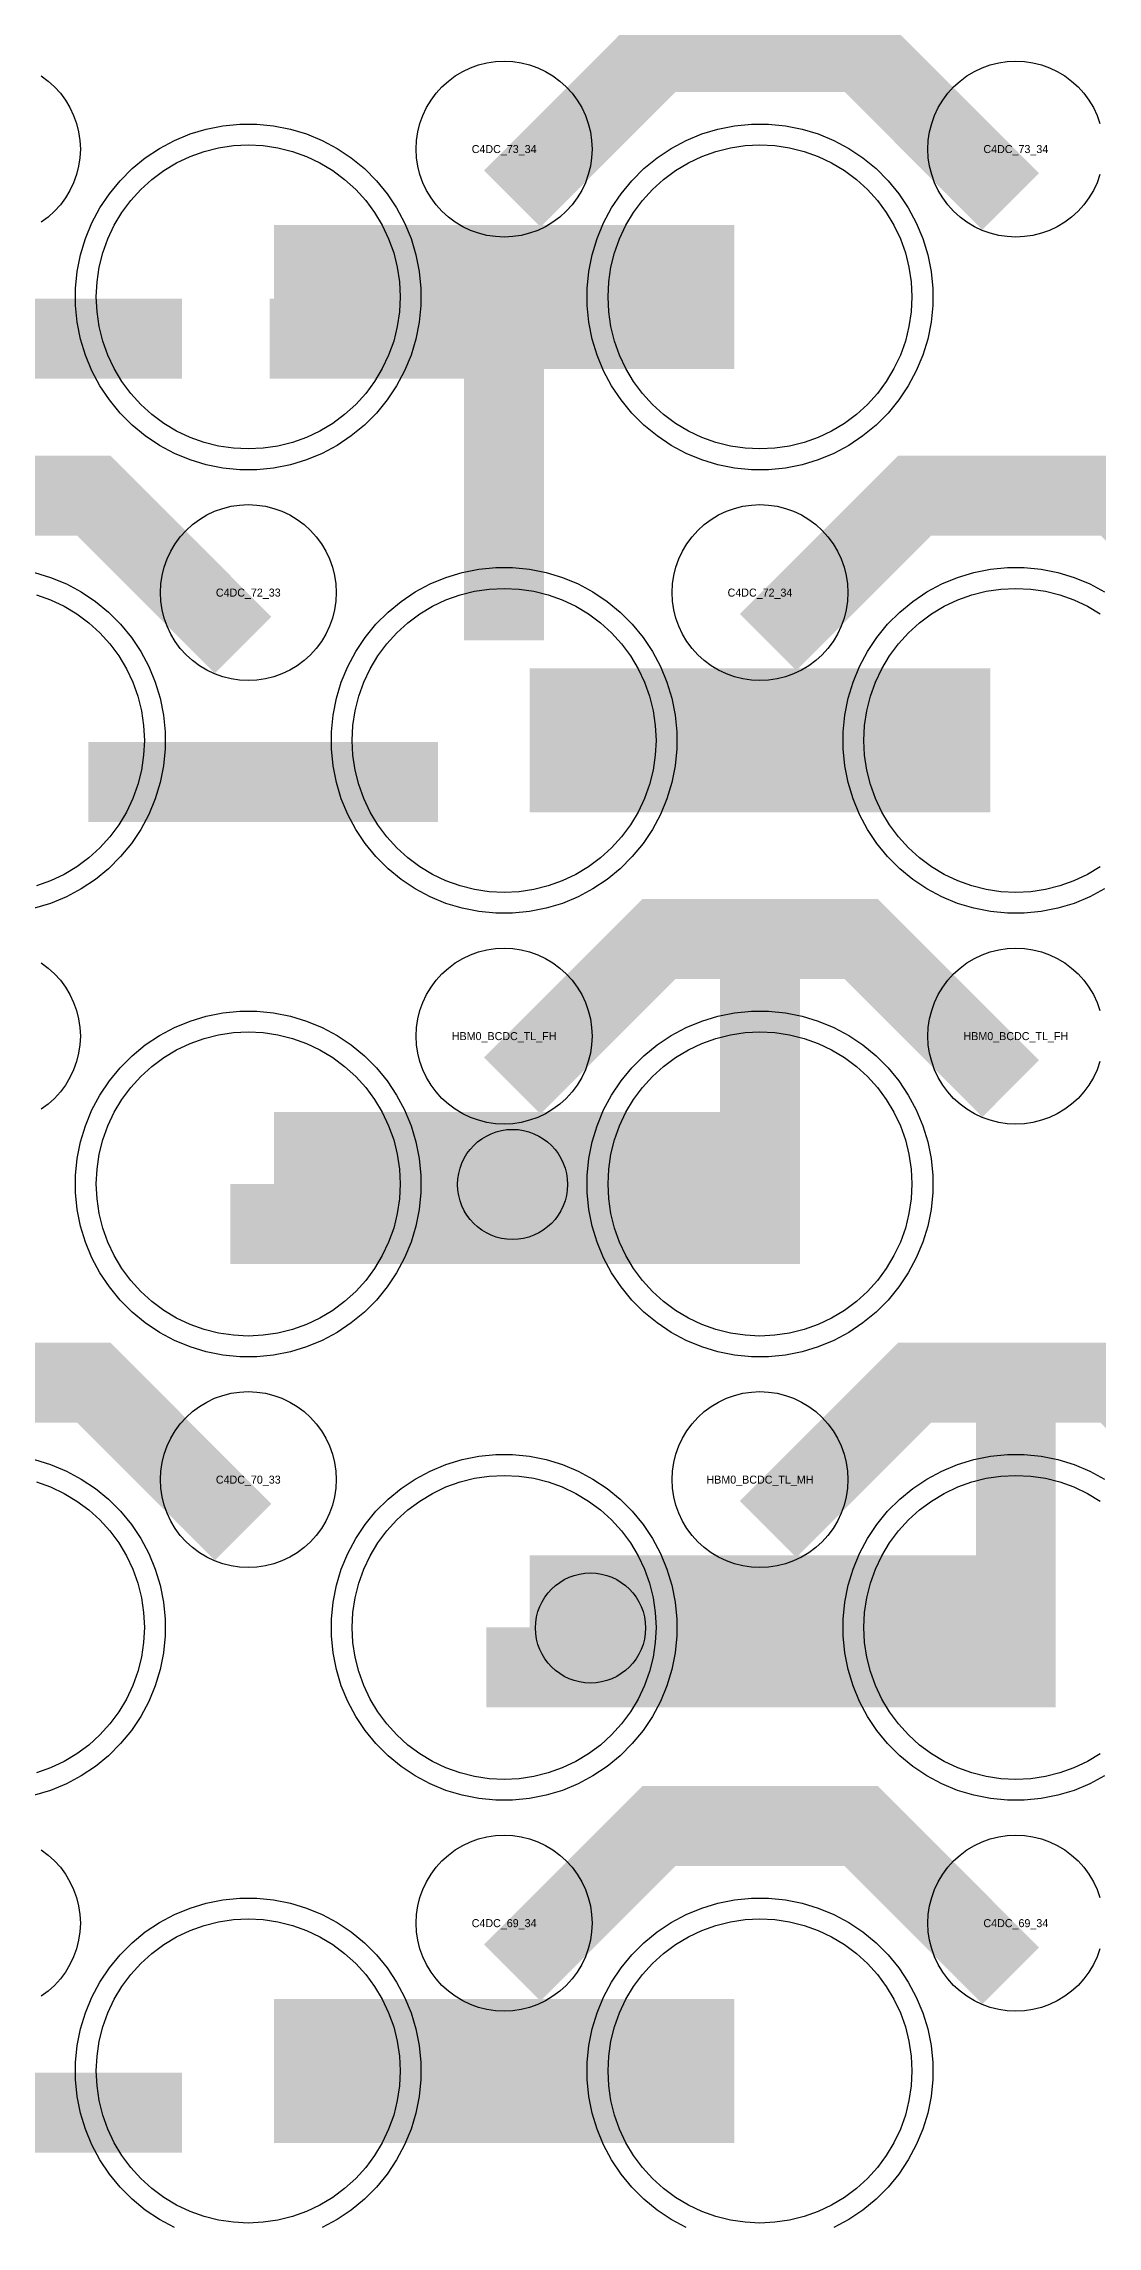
# Model space of a CAD drawing. Extents: x -11880 to 11880, y -14992 to 14992.
# Drawn here: x -1264 to -934, y -5327 to -4645 of the extents above; entities that cross this region are included whole.
import ezdxf
from ezdxf.enums import TextEntityAlignment as Align

# ---------------------------------------------------------------- set-up
doc = ezdxf.new("R2010")
doc.units = 0
doc.header["$MEASUREMENT"] = 0
for name, color, linetype in [('GDS_775_DT_237', 138, 'CONTINUOUS'), ('RDL1_FS', 34, 'CONTINUOUS'), ('RDL_BS', 160, 'CONTINUOUS')]:
    doc.layers.add(name, color=color, linetype=linetype)

msp = doc.modelspace()

# ---------------------------------------------------------------- linework, layer by layer
at = {"layer": 'RDL1_FS'}
for points in [[(-1200, -4771.894), (-1204.657, -4771.665), (-1209.268, -4770.981), (-1213.791, -4769.849), (-1218.181, -4768.277), (-1222.395, -4766.285), (-1226.395, -4763.887), (-1230.14, -4761.109), (-1233.594, -4757.979), (-1236.724, -4754.525), (-1239.502, -4750.78), (-1241.9, -4746.78), (-1243.892, -4742.566), (-1245.464, -4738.176), (-1246.596, -4733.653), (-1247.28, -4729.042), (-1247.509, -4724.385), (-1247.28, -4719.728), (-1246.596, -4715.117), (-1245.464, -4710.594), (-1243.892, -4706.204), (-1241.9, -4701.99), (-1239.502, -4697.99), (-1236.724, -4694.245), (-1233.594, -4690.791), (-1230.14, -4687.661), (-1226.395, -4684.883), (-1222.395, -4682.485), (-1218.181, -4680.493), (-1213.791, -4678.921), (-1209.268, -4677.789), (-1204.657, -4677.105), (-1200, -4676.876), (-1195.343, -4677.105), (-1190.732, -4677.789), (-1186.209, -4678.921), (-1181.819, -4680.493), (-1177.605, -4682.485), (-1173.605, -4684.883), (-1169.86, -4687.661), (-1166.406, -4690.791), (-1163.276, -4694.245), (-1160.498, -4697.99), (-1158.1, -4701.99), (-1156.108, -4706.204), (-1154.536, -4710.594), (-1153.404, -4715.117), (-1152.72, -4719.728), (-1152.491, -4724.385), (-1152.72, -4729.042), (-1153.404, -4733.653), (-1154.536, -4738.176), (-1156.108, -4742.566), (-1158.1, -4746.78), (-1160.498, -4750.78), (-1163.276, -4754.525), (-1166.406, -4757.979), (-1169.86, -4761.109), (-1173.605, -4763.887), (-1177.605, -4766.285), (-1181.819, -4768.277), (-1186.209, -4769.849), (-1190.732, -4770.981), (-1195.343, -4771.665)], [(-1040, -4771.894), (-1044.657, -4771.665), (-1049.268, -4770.981), (-1053.791, -4769.849), (-1058.181, -4768.277), (-1062.395, -4766.285), (-1066.395, -4763.887), (-1070.14, -4761.109), (-1073.594, -4757.979), (-1076.724, -4754.525), (-1079.502, -4750.78), (-1081.9, -4746.78), (-1083.892, -4742.566), (-1085.464, -4738.176), (-1086.596, -4733.653), (-1087.28, -4729.042), (-1087.509, -4724.385), (-1087.28, -4719.728), (-1086.596, -4715.117), (-1085.464, -4710.594), (-1083.892, -4706.204), (-1081.9, -4701.99), (-1079.502, -4697.99), (-1076.724, -4694.245), (-1073.594, -4690.791), (-1070.14, -4687.661), (-1066.395, -4684.883), (-1062.395, -4682.485), (-1058.181, -4680.493), (-1053.791, -4678.921), (-1049.268, -4677.789), (-1044.657, -4677.105), (-1040, -4676.876), (-1035.343, -4677.105), (-1030.732, -4677.789), (-1026.209, -4678.921), (-1021.819, -4680.493), (-1017.605, -4682.485), (-1013.605, -4684.883), (-1009.86, -4687.661), (-1006.406, -4690.791), (-1003.276, -4694.245), (-1000.498, -4697.99), (-998.1, -4701.99), (-996.108, -4706.204), (-994.536, -4710.594), (-993.404, -4715.117), (-992.72, -4719.728), (-992.491, -4724.385), (-992.72, -4729.042), (-993.404, -4733.653), (-994.536, -4738.176), (-996.108, -4742.566), (-998.1, -4746.78), (-1000.498, -4750.78), (-1003.276, -4754.525), (-1006.406, -4757.979), (-1009.86, -4761.109), (-1013.605, -4763.887), (-1017.605, -4766.285), (-1021.819, -4768.277), (-1026.209, -4769.849), (-1030.732, -4770.981), (-1035.343, -4771.665)], [(-1120, -4910.459), (-1124.657, -4910.23), (-1129.268, -4909.546), (-1133.791, -4908.414), (-1138.181, -4906.842), (-1142.395, -4904.85), (-1146.395, -4902.452), (-1150.14, -4899.674), (-1153.594, -4896.544), (-1156.724, -4893.09), (-1159.502, -4889.345), (-1161.9, -4885.345), (-1163.892, -4881.131), (-1165.464, -4876.741), (-1166.596, -4872.218), (-1167.28, -4867.607), (-1167.509, -4862.95), (-1167.28, -4858.293), (-1166.596, -4853.682), (-1165.464, -4849.159), (-1163.892, -4844.769), (-1161.9, -4840.555), (-1159.502, -4836.555), (-1156.724, -4832.81), (-1153.594, -4829.356), (-1150.14, -4826.226), (-1146.395, -4823.448), (-1142.395, -4821.05), (-1138.181, -4819.058), (-1133.791, -4817.486), (-1129.268, -4816.354), (-1124.657, -4815.67), (-1120, -4815.441), (-1115.343, -4815.67), (-1110.732, -4816.354), (-1106.209, -4817.486), (-1101.819, -4819.058), (-1097.605, -4821.05), (-1093.605, -4823.448), (-1089.86, -4826.226), (-1086.406, -4829.356), (-1083.276, -4832.81), (-1080.498, -4836.555), (-1078.1, -4840.555), (-1076.108, -4844.769), (-1074.536, -4849.159), (-1073.404, -4853.682), (-1072.72, -4858.293), (-1072.491, -4862.95), (-1072.72, -4867.607), (-1073.404, -4872.218), (-1074.536, -4876.741), (-1076.108, -4881.131), (-1078.1, -4885.345), (-1080.498, -4889.345), (-1083.276, -4893.09), (-1086.406, -4896.544), (-1089.86, -4899.674), (-1093.605, -4902.452), (-1097.605, -4904.85), (-1101.819, -4906.842), (-1106.209, -4908.414), (-1110.732, -4909.546), (-1115.343, -4910.23)], [(-1200, -5049.024), (-1204.657, -5048.795), (-1209.268, -5048.111), (-1213.791, -5046.979), (-1218.181, -5045.407), (-1222.395, -5043.415), (-1226.395, -5041.017), (-1230.14, -5038.239), (-1233.594, -5035.109), (-1236.724, -5031.655), (-1239.502, -5027.91), (-1241.9, -5023.91), (-1243.892, -5019.696), (-1245.464, -5015.306), (-1246.596, -5010.783), (-1247.28, -5006.172), (-1247.509, -5001.515), (-1247.28, -4996.858), (-1246.596, -4992.247), (-1245.464, -4987.724), (-1243.892, -4983.334), (-1241.9, -4979.12), (-1239.502, -4975.12), (-1236.724, -4971.375), (-1233.594, -4967.921), (-1230.14, -4964.791), (-1226.395, -4962.013), (-1222.395, -4959.615), (-1218.181, -4957.623), (-1213.791, -4956.051), (-1209.268, -4954.919), (-1204.657, -4954.235), (-1200, -4954.006), (-1195.343, -4954.235), (-1190.732, -4954.919), (-1186.209, -4956.051), (-1181.819, -4957.623), (-1177.605, -4959.615), (-1173.605, -4962.013), (-1169.86, -4964.791), (-1166.406, -4967.921), (-1163.276, -4971.375), (-1160.498, -4975.12), (-1158.1, -4979.12), (-1156.108, -4983.334), (-1154.536, -4987.724), (-1153.404, -4992.247), (-1152.72, -4996.858), (-1152.491, -5001.515), (-1152.72, -5006.172), (-1153.404, -5010.783), (-1154.536, -5015.306), (-1156.108, -5019.696), (-1158.1, -5023.91), (-1160.498, -5027.91), (-1163.276, -5031.655), (-1166.406, -5035.109), (-1169.86, -5038.239), (-1173.605, -5041.017), (-1177.605, -5043.415), (-1181.819, -5045.407), (-1186.209, -5046.979), (-1190.732, -5048.111), (-1195.343, -5048.795)], [(-1040, -5049.024), (-1044.657, -5048.795), (-1049.268, -5048.111), (-1053.791, -5046.979), (-1058.181, -5045.407), (-1062.395, -5043.415), (-1066.395, -5041.017), (-1070.14, -5038.239), (-1073.594, -5035.109), (-1076.724, -5031.655), (-1079.502, -5027.91), (-1081.9, -5023.91), (-1083.892, -5019.696), (-1085.464, -5015.306), (-1086.596, -5010.783), (-1087.28, -5006.172), (-1087.509, -5001.515), (-1087.28, -4996.858), (-1086.596, -4992.247), (-1085.464, -4987.724), (-1083.892, -4983.334), (-1081.9, -4979.12), (-1079.502, -4975.12), (-1076.724, -4971.375), (-1073.594, -4967.921), (-1070.14, -4964.791), (-1066.395, -4962.013), (-1062.395, -4959.615), (-1058.181, -4957.623), (-1053.791, -4956.051), (-1049.268, -4954.919), (-1044.657, -4954.235), (-1040, -4954.006), (-1035.343, -4954.235), (-1030.732, -4954.919), (-1026.209, -4956.051), (-1021.819, -4957.623), (-1017.605, -4959.615), (-1013.605, -4962.013), (-1009.86, -4964.791), (-1006.406, -4967.921), (-1003.276, -4971.375), (-1000.498, -4975.12), (-998.1, -4979.12), (-996.108, -4983.334), (-994.536, -4987.724), (-993.404, -4992.247), (-992.72, -4996.858), (-992.491, -5001.515), (-992.72, -5006.172), (-993.404, -5010.783), (-994.536, -5015.306), (-996.108, -5019.696), (-998.1, -5023.91), (-1000.498, -5027.91), (-1003.276, -5031.655), (-1006.406, -5035.109), (-1009.86, -5038.239), (-1013.605, -5041.017), (-1017.605, -5043.415), (-1021.819, -5045.407), (-1026.209, -5046.979), (-1030.732, -5048.111), (-1035.343, -5048.795)], [(-1120, -5187.589), (-1124.657, -5187.36), (-1129.268, -5186.676), (-1133.791, -5185.544), (-1138.181, -5183.972), (-1142.395, -5181.98), (-1146.395, -5179.582), (-1150.14, -5176.804), (-1153.594, -5173.674), (-1156.724, -5170.22), (-1159.502, -5166.475), (-1161.9, -5162.475), (-1163.892, -5158.261), (-1165.464, -5153.871), (-1166.596, -5149.348), (-1167.28, -5144.737), (-1167.509, -5140.08), (-1167.28, -5135.423), (-1166.596, -5130.812), (-1165.464, -5126.289), (-1163.892, -5121.899), (-1161.9, -5117.685), (-1159.502, -5113.685), (-1156.724, -5109.94), (-1153.594, -5106.486), (-1150.14, -5103.356), (-1146.395, -5100.578), (-1142.395, -5098.18), (-1138.181, -5096.188), (-1133.791, -5094.616), (-1129.268, -5093.484), (-1124.657, -5092.8), (-1120, -5092.571), (-1115.343, -5092.8), (-1110.732, -5093.484), (-1106.209, -5094.616), (-1101.819, -5096.188), (-1097.605, -5098.18), (-1093.605, -5100.578), (-1089.86, -5103.356), (-1086.406, -5106.486), (-1083.276, -5109.94), (-1080.498, -5113.685), (-1078.1, -5117.685), (-1076.108, -5121.899), (-1074.536, -5126.289), (-1073.404, -5130.812), (-1072.72, -5135.423), (-1072.491, -5140.08), (-1072.72, -5144.737), (-1073.404, -5149.348), (-1074.536, -5153.871), (-1076.108, -5158.261), (-1078.1, -5162.475), (-1080.498, -5166.475), (-1083.276, -5170.22), (-1086.406, -5173.674), (-1089.86, -5176.804), (-1093.605, -5179.582), (-1097.605, -5181.98), (-1101.819, -5183.972), (-1106.209, -5185.544), (-1110.732, -5186.676), (-1115.343, -5187.36)], [(-1200, -5326.154), (-1204.657, -5325.925), (-1209.268, -5325.241), (-1213.791, -5324.109), (-1218.181, -5322.537), (-1222.395, -5320.545), (-1226.395, -5318.147), (-1230.14, -5315.369), (-1233.594, -5312.239), (-1236.724, -5308.785), (-1239.502, -5305.04), (-1241.9, -5301.04), (-1243.892, -5296.826), (-1245.464, -5292.436), (-1246.596, -5287.913), (-1247.28, -5283.302), (-1247.509, -5278.645), (-1247.28, -5273.988), (-1246.596, -5269.377), (-1245.464, -5264.854), (-1243.892, -5260.464), (-1241.9, -5256.25), (-1239.502, -5252.25), (-1236.724, -5248.505), (-1233.594, -5245.051), (-1230.14, -5241.921), (-1226.395, -5239.143), (-1222.395, -5236.745), (-1218.181, -5234.753), (-1213.791, -5233.181), (-1209.268, -5232.049), (-1204.657, -5231.365), (-1200, -5231.136), (-1195.343, -5231.365), (-1190.732, -5232.049), (-1186.209, -5233.181), (-1181.819, -5234.753), (-1177.605, -5236.745), (-1173.605, -5239.143), (-1169.86, -5241.921), (-1166.406, -5245.051), (-1163.276, -5248.505), (-1160.498, -5252.25), (-1158.1, -5256.25), (-1156.108, -5260.464), (-1154.536, -5264.854), (-1153.404, -5269.377), (-1152.72, -5273.988), (-1152.491, -5278.645), (-1152.72, -5283.302), (-1153.404, -5287.913), (-1154.536, -5292.436), (-1156.108, -5296.826), (-1158.1, -5301.04), (-1160.498, -5305.04), (-1163.276, -5308.785), (-1166.406, -5312.239), (-1169.86, -5315.369), (-1173.605, -5318.147), (-1177.605, -5320.545), (-1181.819, -5322.537), (-1186.209, -5324.109), (-1190.732, -5325.241), (-1195.343, -5325.925)], [(-1040, -5326.154), (-1044.657, -5325.925), (-1049.268, -5325.241), (-1053.791, -5324.109), (-1058.181, -5322.537), (-1062.395, -5320.545), (-1066.395, -5318.147), (-1070.14, -5315.369), (-1073.594, -5312.239), (-1076.724, -5308.785), (-1079.502, -5305.04), (-1081.9, -5301.04), (-1083.892, -5296.826), (-1085.464, -5292.436), (-1086.596, -5287.913), (-1087.28, -5283.302), (-1087.509, -5278.645), (-1087.28, -5273.988), (-1086.596, -5269.377), (-1085.464, -5264.854), (-1083.892, -5260.464), (-1081.9, -5256.25), (-1079.502, -5252.25), (-1076.724, -5248.505), (-1073.594, -5245.051), (-1070.14, -5241.921), (-1066.395, -5239.143), (-1062.395, -5236.745), (-1058.181, -5234.753), (-1053.791, -5233.181), (-1049.268, -5232.049), (-1044.657, -5231.365), (-1040, -5231.136), (-1035.343, -5231.365), (-1030.732, -5232.049), (-1026.209, -5233.181), (-1021.819, -5234.753), (-1017.605, -5236.745), (-1013.605, -5239.143), (-1009.86, -5241.921), (-1006.406, -5245.051), (-1003.276, -5248.505), (-1000.498, -5252.25), (-998.1, -5256.25), (-996.108, -5260.464), (-994.536, -5264.854), (-993.404, -5269.377), (-992.72, -5273.988), (-992.491, -5278.645), (-992.72, -5283.302), (-993.404, -5287.913), (-994.536, -5292.436), (-996.108, -5296.826), (-998.1, -5301.04), (-1000.498, -5305.04), (-1003.276, -5308.785), (-1006.406, -5312.239), (-1009.86, -5315.369), (-1013.605, -5318.147), (-1017.605, -5320.545), (-1021.819, -5322.537), (-1026.209, -5324.109), (-1030.732, -5325.241), (-1035.343, -5325.925)]]:
    msp.add_lwpolyline(points, close=True, dxfattribs=at)
for points in [[(-1191.998, -4724.385, 45, 45, 0), (-1119.998, -4724.385, 45, 45, 0)], [(-1119.998, -4724.385, 45, 45, 0), (-1047.998, -4724.385, 45, 45, 0)], [(-1111.998, -4862.95, 45, 45, 0), (-1039.998, -4862.95, 45, 45, 0)], [(-1039.998, -4862.95, 45, 45, 0), (-967.998, -4862.95, 45, 45, 0)], [(-1191.998, -5001.515, 45, 45, 0), (-1119.998, -5001.515, 45, 45, 0)], [(-1119.998, -5001.515, 45, 45, 0), (-1047.998, -5001.515, 45, 45, 0)], [(-1111.998, -5140.08, 45, 45, 0), (-1039.998, -5140.08, 45, 45, 0)], [(-1039.998, -5140.08, 45, 45, 0), (-967.998, -5140.08, 45, 45, 0)], [(-1191.998, -5278.645, 45, 45, 0), (-1119.998, -5278.645, 45, 45, 0)], [(-1119.998, -5278.645, 45, 45, 0), (-1047.998, -5278.645, 45, 45, 0)]]:
    msp.add_lwpolyline(points, format="xyseb", dxfattribs=at)
for points in [[(-1266.209, -4817.486), (-1261.819, -4819.058), (-1257.605, -4821.05), (-1253.605, -4823.448), (-1249.86, -4826.226), (-1246.406, -4829.356), (-1243.276, -4832.81), (-1240.498, -4836.555), (-1238.1, -4840.555), (-1236.108, -4844.769), (-1234.536, -4849.159), (-1233.404, -4853.682), (-1232.72, -4858.293), (-1232.491, -4862.95), (-1232.72, -4867.607), (-1233.404, -4872.218), (-1234.536, -4876.741), (-1236.108, -4881.131), (-1238.1, -4885.345), (-1240.498, -4889.345), (-1243.276, -4893.09), (-1246.406, -4896.544), (-1249.86, -4899.674), (-1253.605, -4902.452), (-1257.605, -4904.85), (-1261.819, -4906.842), (-1266.209, -4908.414)], [(-933.605, -4902.452), (-937.605, -4904.85), (-941.819, -4906.842), (-946.209, -4908.414), (-950.732, -4909.546), (-955.343, -4910.23), (-960, -4910.459), (-964.657, -4910.23), (-969.268, -4909.546), (-973.791, -4908.414), (-978.181, -4906.842), (-982.395, -4904.85), (-986.395, -4902.452), (-990.14, -4899.674), (-993.594, -4896.544), (-996.724, -4893.09), (-999.502, -4889.345), (-1001.9, -4885.345), (-1003.892, -4881.131), (-1005.464, -4876.741), (-1006.596, -4872.218), (-1007.28, -4867.607), (-1007.509, -4862.95), (-1007.28, -4858.293), (-1006.596, -4853.682), (-1005.464, -4849.159), (-1003.892, -4844.769), (-1001.9, -4840.555), (-999.502, -4836.555), (-996.724, -4832.81), (-993.594, -4829.356), (-990.14, -4826.226), (-986.395, -4823.448), (-982.395, -4821.05), (-978.181, -4819.058), (-973.791, -4817.486), (-969.268, -4816.354), (-964.657, -4815.67), (-960, -4815.441), (-955.343, -4815.67), (-950.732, -4816.354), (-946.209, -4817.486), (-941.819, -4819.058), (-937.605, -4821.05), (-933.605, -4823.448)], [(-933.605, -5179.582), (-937.605, -5181.98), (-941.819, -5183.972), (-946.209, -5185.544), (-950.732, -5186.676), (-955.343, -5187.36), (-960, -5187.589), (-964.657, -5187.36), (-969.268, -5186.676), (-973.791, -5185.544), (-978.181, -5183.972), (-982.395, -5181.98), (-986.395, -5179.582), (-990.14, -5176.804), (-993.594, -5173.674), (-996.724, -5170.22), (-999.502, -5166.475), (-1001.9, -5162.475), (-1003.892, -5158.261), (-1005.464, -5153.871), (-1006.596, -5149.348), (-1007.28, -5144.737), (-1007.509, -5140.08), (-1007.28, -5135.423), (-1006.596, -5130.812), (-1005.464, -5126.289), (-1003.892, -5121.899), (-1001.9, -5117.685), (-999.502, -5113.685), (-996.724, -5109.94), (-993.594, -5106.486), (-990.14, -5103.356), (-986.395, -5100.578), (-982.395, -5098.18), (-978.181, -5096.188), (-973.791, -5094.616), (-969.268, -5093.484), (-964.657, -5092.8), (-960, -5092.571), (-955.343, -5092.8), (-950.732, -5093.484), (-946.209, -5094.616), (-941.819, -5096.188), (-937.605, -5098.18), (-933.605, -5100.578)], [(-1266.209, -5094.616), (-1261.819, -5096.188), (-1257.605, -5098.18), (-1253.605, -5100.578), (-1249.86, -5103.356), (-1246.406, -5106.486), (-1243.276, -5109.94), (-1240.498, -5113.685), (-1238.1, -5117.685), (-1236.108, -5121.899), (-1234.536, -5126.289), (-1233.404, -5130.812), (-1232.72, -5135.423), (-1232.491, -5140.08), (-1232.72, -5144.737), (-1233.404, -5149.348), (-1234.536, -5153.871), (-1236.108, -5158.261), (-1238.1, -5162.475), (-1240.498, -5166.475), (-1243.276, -5170.22), (-1246.406, -5173.674), (-1249.86, -5176.804), (-1253.605, -5179.582), (-1257.605, -5181.98), (-1261.819, -5183.972), (-1266.209, -5185.544)]]:
    msp.add_lwpolyline(points, dxfattribs=at)
for centre in [(-1117.357, -5001.666), (-1092.997, -5140.243)]:
    msp.add_circle(centre, 17.2, dxfattribs=at)
at = {"layer": 'RDL_BS'}
for points in [[(-1117.438, -4693.699, 25, 25, 0), (-1071.623, -4647.884, 25, 25, 0), (-1038.07, -4647.884, 25, 25, 0)], [(-961.599, -4694.598, 25, 25, 0), (-1008.313, -4647.884, 25, 25, 0), (-1038.071, -4647.884, 25, 25, 0)], [(-1120, -4831.675, 25, 25, 0), (-1120, -4724.898, 25, 25, 0)], [(-1329.984, -4737.398, 25, 25, 0), (-1220.719, -4737.398, 25, 25, 0)], [(-1107.5, -4737.398, 25, 25, 0), (-1193.333, -4737.398, 25, 25, 0)], [(-1147.056, -4737.398, 25, 25, 0), (-1188.26, -4737.398, 25, 25, 0)], [(-1120, -4755.367, 25, 25, 0), (-1120, -4800.987, 25, 25, 0)], [(-1201.599, -4833.163, 25, 25, 0), (-1248.313, -4786.449, 25, 25, 0), (-1278.071, -4786.449, 25, 25, 0)], [(-1037.438, -4832.264, 25, 25, 0), (-991.623, -4786.449, 25, 25, 0), (-958.07, -4786.449, 25, 25, 0)], [(-881.599, -4833.163, 25, 25, 0), (-928.313, -4786.449, 25, 25, 0), (-958.071, -4786.449, 25, 25, 0)], [(-1249.984, -4875.963, 25, 25, 0), (-1140.719, -4875.963, 25, 25, 0)], [(-1040, -5026.515, 25, 25, 0), (-1040, -4912.514, 25, 25, 0)], [(-1117.438, -4970.829, 25, 25, 0), (-1071.623, -4925.014, 25, 25, 0), (-1038.07, -4925.014, 25, 25, 0)], [(-961.599, -4971.728, 25, 25, 0), (-1008.313, -4925.014, 25, 25, 0), (-1038.071, -4925.014, 25, 25, 0)], [(-1205.603, -5014.015, 25, 25, 0), (-1027.5, -5014.015, 25, 25, 0)], [(-960, -5165.08, 25, 25, 0), (-960, -5051.079, 25, 25, 0)], [(-1201.599, -5110.293, 25, 25, 0), (-1248.313, -5063.579, 25, 25, 0), (-1278.071, -5063.579, 25, 25, 0)], [(-1037.438, -5109.394, 25, 25, 0), (-991.623, -5063.579, 25, 25, 0), (-958.07, -5063.579, 25, 25, 0)], [(-881.599, -5110.293, 25, 25, 0), (-928.313, -5063.579, 25, 25, 0), (-958.071, -5063.579, 25, 25, 0)], [(-1125.603, -5152.58, 25, 25, 0), (-947.5, -5152.58, 25, 25, 0)], [(-1117.438, -5247.959, 25, 25, 0), (-1071.623, -5202.144, 25, 25, 0), (-1038.07, -5202.144, 25, 25, 0)], [(-961.599, -5248.858, 25, 25, 0), (-1008.313, -5202.144, 25, 25, 0), (-1038.071, -5202.144, 25, 25, 0)], [(-1329.984, -5291.658, 25, 25, 0), (-1220.719, -5291.658, 25, 25, 0)]]:
    msp.add_lwpolyline(points, format="xyseb", dxfattribs=at)
for points in [[(-1264.72, -4655.34), (-1262.557, -4656.943), (-1260.558, -4658.755), (-1258.746, -4660.754), (-1257.143, -4662.917), (-1255.75, -4665.241), (-1254.598, -4667.678), (-1253.691, -4670.213), (-1253.034, -4672.832), (-1252.638, -4675.504), (-1252.506, -4678.197), (-1252.638, -4680.89), (-1253.034, -4683.562), (-1253.691, -4686.181), (-1254.598, -4688.716), (-1255.75, -4691.153), (-1257.143, -4693.477), (-1258.746, -4695.64), (-1260.558, -4697.639), (-1262.557, -4699.451), (-1264.72, -4701.054)], [(-933.691, -4686.181), (-934.598, -4688.716), (-935.75, -4691.153), (-937.143, -4693.477), (-938.746, -4695.64), (-940.558, -4697.639), (-942.557, -4699.451), (-944.72, -4701.054), (-947.044, -4702.447), (-949.481, -4703.599), (-952.016, -4704.506), (-954.635, -4705.163), (-957.307, -4705.559), (-960, -4705.691), (-962.693, -4705.559), (-965.365, -4705.163), (-967.984, -4704.506), (-970.519, -4703.599), (-972.956, -4702.447), (-975.28, -4701.054), (-977.443, -4699.451), (-979.442, -4697.639), (-981.254, -4695.64), (-982.857, -4693.477), (-984.25, -4691.153), (-985.402, -4688.716), (-986.309, -4686.181), (-986.966, -4683.562), (-987.362, -4680.89), (-987.494, -4678.197), (-987.362, -4675.504), (-986.966, -4672.832), (-986.309, -4670.213), (-985.402, -4667.678), (-984.25, -4665.241), (-982.857, -4662.917), (-981.254, -4660.754), (-979.442, -4658.755), (-977.443, -4656.943), (-975.28, -4655.34), (-972.956, -4653.947), (-970.519, -4652.795), (-967.984, -4651.888), (-965.365, -4651.231), (-962.693, -4650.835), (-960, -4650.703), (-957.307, -4650.835), (-954.635, -4651.231), (-952.016, -4651.888), (-949.481, -4652.795), (-947.044, -4653.947), (-944.72, -4655.34), (-942.557, -4656.943), (-940.558, -4658.755), (-938.746, -4660.754), (-937.143, -4662.917), (-935.75, -4665.241), (-934.598, -4667.678), (-933.691, -4670.213)], [(-1266.835, -4810.513), (-1261.795, -4812.044), (-1256.885, -4814.075), (-1252.223, -4816.567), (-1247.809, -4819.514), (-1243.708, -4822.876), (-1239.926, -4826.658), (-1236.564, -4830.759), (-1233.617, -4835.173), (-1231.125, -4839.835), (-1229.094, -4844.745), (-1227.563, -4849.785), (-1226.517, -4855.012), (-1226, -4860.306), (-1226, -4865.594), (-1226.517, -4870.888), (-1227.563, -4876.115), (-1229.094, -4881.155), (-1231.125, -4886.065), (-1233.617, -4890.727), (-1236.564, -4895.141), (-1239.926, -4899.242), (-1243.708, -4903.024), (-1247.809, -4906.386), (-1252.223, -4909.333), (-1256.885, -4911.825), (-1261.795, -4913.856), (-1266.835, -4915.387)], [(-932.223, -4909.333), (-936.885, -4911.825), (-941.795, -4913.856), (-946.835, -4915.387), (-952.062, -4916.433), (-957.356, -4916.95), (-962.644, -4916.95), (-967.938, -4916.433), (-973.165, -4915.387), (-978.205, -4913.856), (-983.115, -4911.825), (-987.777, -4909.333), (-992.191, -4906.386), (-996.292, -4903.024), (-1000.074, -4899.242), (-1003.436, -4895.141), (-1006.383, -4890.727), (-1008.875, -4886.065), (-1010.906, -4881.155), (-1012.437, -4876.115), (-1013.483, -4870.888), (-1014, -4865.594), (-1014, -4860.306), (-1013.483, -4855.012), (-1012.437, -4849.785), (-1010.906, -4844.745), (-1008.875, -4839.835), (-1006.383, -4835.173), (-1003.436, -4830.759), (-1000.074, -4826.658), (-996.292, -4822.876), (-992.191, -4819.514), (-987.777, -4816.567), (-983.115, -4814.075), (-978.205, -4812.044), (-973.165, -4810.513), (-967.938, -4809.467), (-962.644, -4808.95), (-957.356, -4808.95), (-952.062, -4809.467), (-946.835, -4810.513), (-941.795, -4812.044), (-936.885, -4814.075), (-932.223, -4816.567)], [(-933.691, -4963.311), (-934.598, -4965.846), (-935.75, -4968.283), (-937.143, -4970.607), (-938.746, -4972.77), (-940.558, -4974.769), (-942.557, -4976.581), (-944.72, -4978.184), (-947.044, -4979.577), (-949.481, -4980.729), (-952.016, -4981.636), (-954.635, -4982.293), (-957.307, -4982.689), (-960, -4982.821), (-962.693, -4982.689), (-965.365, -4982.293), (-967.984, -4981.636), (-970.519, -4980.729), (-972.956, -4979.577), (-975.28, -4978.184), (-977.443, -4976.581), (-979.442, -4974.769), (-981.254, -4972.77), (-982.857, -4970.607), (-984.25, -4968.283), (-985.402, -4965.846), (-986.309, -4963.311), (-986.966, -4960.692), (-987.362, -4958.02), (-987.494, -4955.327), (-987.362, -4952.634), (-986.966, -4949.962), (-986.309, -4947.343), (-985.402, -4944.808), (-984.25, -4942.371), (-982.857, -4940.047), (-981.254, -4937.884), (-979.442, -4935.885), (-977.443, -4934.073), (-975.28, -4932.47), (-972.956, -4931.077), (-970.519, -4929.925), (-967.984, -4929.018), (-965.365, -4928.361), (-962.693, -4927.965), (-960, -4927.833), (-957.307, -4927.965), (-954.635, -4928.361), (-952.016, -4929.018), (-949.481, -4929.925), (-947.044, -4931.077), (-944.72, -4932.47), (-942.557, -4934.073), (-940.558, -4935.885), (-938.746, -4937.884), (-937.143, -4940.047), (-935.75, -4942.371), (-934.598, -4944.808), (-933.691, -4947.343)], [(-1264.72, -4932.47), (-1262.557, -4934.073), (-1260.558, -4935.885), (-1258.746, -4937.884), (-1257.143, -4940.047), (-1255.75, -4942.371), (-1254.598, -4944.808), (-1253.691, -4947.343), (-1253.034, -4949.962), (-1252.638, -4952.634), (-1252.506, -4955.327), (-1252.638, -4958.02), (-1253.034, -4960.692), (-1253.691, -4963.311), (-1254.598, -4965.846), (-1255.75, -4968.283), (-1257.143, -4970.607), (-1258.746, -4972.77), (-1260.558, -4974.769), (-1262.557, -4976.581), (-1264.72, -4978.184)], [(-932.223, -5186.463), (-936.885, -5188.955), (-941.795, -5190.986), (-946.835, -5192.517), (-952.062, -5193.563), (-957.356, -5194.08), (-962.644, -5194.08), (-967.938, -5193.563), (-973.165, -5192.517), (-978.205, -5190.986), (-983.115, -5188.955), (-987.777, -5186.463), (-992.191, -5183.516), (-996.292, -5180.154), (-1000.074, -5176.372), (-1003.436, -5172.271), (-1006.383, -5167.857), (-1008.875, -5163.195), (-1010.906, -5158.285), (-1012.437, -5153.245), (-1013.483, -5148.018), (-1014, -5142.724), (-1014, -5137.436), (-1013.483, -5132.142), (-1012.437, -5126.915), (-1010.906, -5121.875), (-1008.875, -5116.965), (-1006.383, -5112.303), (-1003.436, -5107.889), (-1000.074, -5103.788), (-996.292, -5100.006), (-992.191, -5096.644), (-987.777, -5093.697), (-983.115, -5091.205), (-978.205, -5089.174), (-973.165, -5087.643), (-967.938, -5086.597), (-962.644, -5086.08), (-957.356, -5086.08), (-952.062, -5086.597), (-946.835, -5087.643), (-941.795, -5089.174), (-936.885, -5091.205), (-932.223, -5093.697)], [(-1266.835, -5087.643), (-1261.795, -5089.174), (-1256.885, -5091.205), (-1252.223, -5093.697), (-1247.809, -5096.644), (-1243.708, -5100.006), (-1239.926, -5103.788), (-1236.564, -5107.889), (-1233.617, -5112.303), (-1231.125, -5116.965), (-1229.094, -5121.875), (-1227.563, -5126.915), (-1226.517, -5132.142), (-1226, -5137.436), (-1226, -5142.724), (-1226.517, -5148.018), (-1227.563, -5153.245), (-1229.094, -5158.285), (-1231.125, -5163.195), (-1233.617, -5167.857), (-1236.564, -5172.271), (-1239.926, -5176.372), (-1243.708, -5180.154), (-1247.809, -5183.516), (-1252.223, -5186.463), (-1256.885, -5188.955), (-1261.795, -5190.986), (-1266.835, -5192.517)], [(-1264.72, -5209.6), (-1262.557, -5211.203), (-1260.558, -5213.015), (-1258.746, -5215.014), (-1257.143, -5217.177), (-1255.75, -5219.501), (-1254.598, -5221.938), (-1253.691, -5224.473), (-1253.034, -5227.092), (-1252.638, -5229.764), (-1252.506, -5232.457), (-1252.638, -5235.15), (-1253.034, -5237.822), (-1253.691, -5240.441), (-1254.598, -5242.976), (-1255.75, -5245.413), (-1257.143, -5247.737), (-1258.746, -5249.9), (-1260.558, -5251.899), (-1262.557, -5253.711), (-1264.72, -5255.314)], [(-933.691, -5240.441), (-934.598, -5242.976), (-935.75, -5245.413), (-937.143, -5247.737), (-938.746, -5249.9), (-940.558, -5251.899), (-942.557, -5253.711), (-944.72, -5255.314), (-947.044, -5256.707), (-949.481, -5257.859), (-952.016, -5258.766), (-954.635, -5259.423), (-957.307, -5259.819), (-960, -5259.951), (-962.693, -5259.819), (-965.365, -5259.423), (-967.984, -5258.766), (-970.519, -5257.859), (-972.956, -5256.707), (-975.28, -5255.314), (-977.443, -5253.711), (-979.442, -5251.899), (-981.254, -5249.9), (-982.857, -5247.737), (-984.25, -5245.413), (-985.402, -5242.976), (-986.309, -5240.441), (-986.966, -5237.822), (-987.362, -5235.15), (-987.494, -5232.457), (-987.362, -5229.764), (-986.966, -5227.092), (-986.309, -5224.473), (-985.402, -5221.938), (-984.25, -5219.501), (-982.857, -5217.177), (-981.254, -5215.014), (-979.442, -5213.015), (-977.443, -5211.203), (-975.28, -5209.6), (-972.956, -5208.207), (-970.519, -5207.055), (-967.984, -5206.148), (-965.365, -5205.491), (-962.693, -5205.095), (-960, -5204.963), (-957.307, -5205.095), (-954.635, -5205.491), (-952.016, -5206.148), (-949.481, -5207.055), (-947.044, -5208.207), (-944.72, -5209.6), (-942.557, -5211.203), (-940.558, -5213.015), (-938.746, -5215.014), (-937.143, -5217.177), (-935.75, -5219.501), (-934.598, -5221.938), (-933.691, -5224.473)], [(-1223.115, -5327.52), (-1227.777, -5325.028), (-1232.191, -5322.081), (-1236.292, -5318.719), (-1240.074, -5314.937), (-1243.436, -5310.836), (-1246.383, -5306.422), (-1248.875, -5301.76), (-1250.906, -5296.85), (-1252.437, -5291.81), (-1253.483, -5286.583), (-1254, -5281.289), (-1254, -5276.001), (-1253.483, -5270.707), (-1252.437, -5265.48), (-1250.906, -5260.44), (-1248.875, -5255.53), (-1246.383, -5250.868), (-1243.436, -5246.454), (-1240.074, -5242.353), (-1236.292, -5238.571), (-1232.191, -5235.209), (-1227.777, -5232.262), (-1223.115, -5229.77), (-1218.205, -5227.739), (-1213.165, -5226.208), (-1207.938, -5225.162), (-1202.644, -5224.645), (-1197.356, -5224.645), (-1192.062, -5225.162), (-1186.835, -5226.208), (-1181.795, -5227.739), (-1176.885, -5229.77), (-1172.223, -5232.262), (-1167.809, -5235.209), (-1163.708, -5238.571), (-1159.926, -5242.353), (-1156.564, -5246.454), (-1153.617, -5250.868), (-1151.125, -5255.53), (-1149.094, -5260.44), (-1147.563, -5265.48), (-1146.517, -5270.707), (-1146, -5276.001), (-1146, -5281.289), (-1146.517, -5286.583), (-1147.563, -5291.81), (-1149.094, -5296.85), (-1151.125, -5301.76), (-1153.617, -5306.422), (-1156.564, -5310.836), (-1159.926, -5314.937), (-1163.708, -5318.719), (-1167.809, -5322.081), (-1172.223, -5325.028), (-1176.885, -5327.52)], [(-1063.115, -5327.52), (-1067.777, -5325.028), (-1072.191, -5322.081), (-1076.292, -5318.719), (-1080.074, -5314.937), (-1083.436, -5310.836), (-1086.383, -5306.422), (-1088.875, -5301.76), (-1090.906, -5296.85), (-1092.437, -5291.81), (-1093.483, -5286.583), (-1094, -5281.289), (-1094, -5276.001), (-1093.483, -5270.707), (-1092.437, -5265.48), (-1090.906, -5260.44), (-1088.875, -5255.53), (-1086.383, -5250.868), (-1083.436, -5246.454), (-1080.074, -5242.353), (-1076.292, -5238.571), (-1072.191, -5235.209), (-1067.777, -5232.262), (-1063.115, -5229.77), (-1058.205, -5227.739), (-1053.165, -5226.208), (-1047.938, -5225.162), (-1042.644, -5224.645), (-1037.356, -5224.645), (-1032.062, -5225.162), (-1026.835, -5226.208), (-1021.795, -5227.739), (-1016.885, -5229.77), (-1012.223, -5232.262), (-1007.809, -5235.209), (-1003.708, -5238.571), (-999.926, -5242.353), (-996.564, -5246.454), (-993.617, -5250.868), (-991.125, -5255.53), (-989.094, -5260.44), (-987.563, -5265.48), (-986.517, -5270.707), (-986, -5276.001), (-986, -5281.289), (-986.517, -5286.583), (-987.563, -5291.81), (-989.094, -5296.85), (-991.125, -5301.76), (-993.617, -5306.422), (-996.564, -5310.836), (-999.926, -5314.937), (-1003.708, -5318.719), (-1007.809, -5322.081), (-1012.223, -5325.028), (-1016.885, -5327.52)]]:
    msp.add_lwpolyline(points, dxfattribs=at)
for points in [[(-1120, -4705.691), (-1122.693, -4705.559), (-1125.365, -4705.163), (-1127.984, -4704.506), (-1130.519, -4703.599), (-1132.956, -4702.447), (-1135.28, -4701.054), (-1137.443, -4699.451), (-1139.442, -4697.639), (-1141.254, -4695.64), (-1142.857, -4693.477), (-1144.25, -4691.153), (-1145.402, -4688.716), (-1146.309, -4686.181), (-1146.966, -4683.562), (-1147.362, -4680.89), (-1147.494, -4678.197), (-1147.362, -4675.504), (-1146.966, -4672.832), (-1146.309, -4670.213), (-1145.402, -4667.678), (-1144.25, -4665.241), (-1142.857, -4662.917), (-1141.254, -4660.754), (-1139.442, -4658.755), (-1137.443, -4656.943), (-1135.28, -4655.34), (-1132.956, -4653.947), (-1130.519, -4652.795), (-1127.984, -4651.888), (-1125.365, -4651.231), (-1122.693, -4650.835), (-1120, -4650.703), (-1117.307, -4650.835), (-1114.635, -4651.231), (-1112.016, -4651.888), (-1109.481, -4652.795), (-1107.044, -4653.947), (-1104.72, -4655.34), (-1102.557, -4656.943), (-1100.558, -4658.755), (-1098.746, -4660.754), (-1097.143, -4662.917), (-1095.75, -4665.241), (-1094.598, -4667.678), (-1093.691, -4670.213), (-1093.034, -4672.832), (-1092.638, -4675.504), (-1092.506, -4678.197), (-1092.638, -4680.89), (-1093.034, -4683.562), (-1093.691, -4686.181), (-1094.598, -4688.716), (-1095.75, -4691.153), (-1097.143, -4693.477), (-1098.746, -4695.64), (-1100.558, -4697.639), (-1102.557, -4699.451), (-1104.72, -4701.054), (-1107.044, -4702.447), (-1109.481, -4703.599), (-1112.016, -4704.506), (-1114.635, -4705.163), (-1117.307, -4705.559)], [(-1202.644, -4778.385), (-1207.938, -4777.868), (-1213.165, -4776.822), (-1218.205, -4775.291), (-1223.115, -4773.26), (-1227.777, -4770.768), (-1232.191, -4767.821), (-1236.292, -4764.459), (-1240.074, -4760.677), (-1243.436, -4756.576), (-1246.383, -4752.162), (-1248.875, -4747.5), (-1250.906, -4742.59), (-1252.437, -4737.55), (-1253.483, -4732.323), (-1254, -4727.029), (-1254, -4721.741), (-1253.483, -4716.447), (-1252.437, -4711.22), (-1250.906, -4706.18), (-1248.875, -4701.27), (-1246.383, -4696.608), (-1243.436, -4692.194), (-1240.074, -4688.093), (-1236.292, -4684.311), (-1232.191, -4680.949), (-1227.777, -4678.002), (-1223.115, -4675.51), (-1218.205, -4673.479), (-1213.165, -4671.948), (-1207.938, -4670.902), (-1202.644, -4670.385), (-1197.356, -4670.385), (-1192.062, -4670.902), (-1186.835, -4671.948), (-1181.795, -4673.479), (-1176.885, -4675.51), (-1172.223, -4678.002), (-1167.809, -4680.949), (-1163.708, -4684.311), (-1159.926, -4688.093), (-1156.564, -4692.194), (-1153.617, -4696.608), (-1151.125, -4701.27), (-1149.094, -4706.18), (-1147.563, -4711.22), (-1146.517, -4716.447), (-1146, -4721.741), (-1146, -4727.029), (-1146.517, -4732.323), (-1147.563, -4737.55), (-1149.094, -4742.59), (-1151.125, -4747.5), (-1153.617, -4752.162), (-1156.564, -4756.576), (-1159.926, -4760.677), (-1163.708, -4764.459), (-1167.809, -4767.821), (-1172.223, -4770.768), (-1176.885, -4773.26), (-1181.795, -4775.291), (-1186.835, -4776.822), (-1192.062, -4777.868), (-1197.356, -4778.385)], [(-1042.644, -4778.385), (-1047.938, -4777.868), (-1053.165, -4776.822), (-1058.205, -4775.291), (-1063.115, -4773.26), (-1067.777, -4770.768), (-1072.191, -4767.821), (-1076.292, -4764.459), (-1080.074, -4760.677), (-1083.436, -4756.576), (-1086.383, -4752.162), (-1088.875, -4747.5), (-1090.906, -4742.59), (-1092.437, -4737.55), (-1093.483, -4732.323), (-1094, -4727.029), (-1094, -4721.741), (-1093.483, -4716.447), (-1092.437, -4711.22), (-1090.906, -4706.18), (-1088.875, -4701.27), (-1086.383, -4696.608), (-1083.436, -4692.194), (-1080.074, -4688.093), (-1076.292, -4684.311), (-1072.191, -4680.949), (-1067.777, -4678.002), (-1063.115, -4675.51), (-1058.205, -4673.479), (-1053.165, -4671.948), (-1047.938, -4670.902), (-1042.644, -4670.385), (-1037.356, -4670.385), (-1032.062, -4670.902), (-1026.835, -4671.948), (-1021.795, -4673.479), (-1016.885, -4675.51), (-1012.223, -4678.002), (-1007.809, -4680.949), (-1003.708, -4684.311), (-999.926, -4688.093), (-996.564, -4692.194), (-993.617, -4696.608), (-991.125, -4701.27), (-989.094, -4706.18), (-987.563, -4711.22), (-986.517, -4716.447), (-986, -4721.741), (-986, -4727.029), (-986.517, -4732.323), (-987.563, -4737.55), (-989.094, -4742.59), (-991.125, -4747.5), (-993.617, -4752.162), (-996.564, -4756.576), (-999.926, -4760.677), (-1003.708, -4764.459), (-1007.809, -4767.821), (-1012.223, -4770.768), (-1016.885, -4773.26), (-1021.795, -4775.291), (-1026.835, -4776.822), (-1032.062, -4777.868), (-1037.356, -4778.385)], [(-1200, -4844.256), (-1202.693, -4844.124), (-1205.365, -4843.728), (-1207.984, -4843.071), (-1210.519, -4842.164), (-1212.956, -4841.012), (-1215.28, -4839.619), (-1217.443, -4838.016), (-1219.442, -4836.204), (-1221.254, -4834.205), (-1222.857, -4832.042), (-1224.25, -4829.718), (-1225.402, -4827.281), (-1226.309, -4824.746), (-1226.966, -4822.127), (-1227.362, -4819.455), (-1227.494, -4816.762), (-1227.362, -4814.069), (-1226.966, -4811.397), (-1226.309, -4808.778), (-1225.402, -4806.243), (-1224.25, -4803.806), (-1222.857, -4801.482), (-1221.254, -4799.319), (-1219.442, -4797.32), (-1217.443, -4795.508), (-1215.28, -4793.905), (-1212.956, -4792.512), (-1210.519, -4791.36), (-1207.984, -4790.453), (-1205.365, -4789.796), (-1202.693, -4789.4), (-1200, -4789.268), (-1197.307, -4789.4), (-1194.635, -4789.796), (-1192.016, -4790.453), (-1189.481, -4791.36), (-1187.044, -4792.512), (-1184.72, -4793.905), (-1182.557, -4795.508), (-1180.558, -4797.32), (-1178.746, -4799.319), (-1177.143, -4801.482), (-1175.75, -4803.806), (-1174.598, -4806.243), (-1173.691, -4808.778), (-1173.034, -4811.397), (-1172.638, -4814.069), (-1172.506, -4816.762), (-1172.638, -4819.455), (-1173.034, -4822.127), (-1173.691, -4824.746), (-1174.598, -4827.281), (-1175.75, -4829.718), (-1177.143, -4832.042), (-1178.746, -4834.205), (-1180.558, -4836.204), (-1182.557, -4838.016), (-1184.72, -4839.619), (-1187.044, -4841.012), (-1189.481, -4842.164), (-1192.016, -4843.071), (-1194.635, -4843.728), (-1197.307, -4844.124)], [(-1040, -4844.256), (-1042.693, -4844.124), (-1045.365, -4843.728), (-1047.984, -4843.071), (-1050.519, -4842.164), (-1052.956, -4841.012), (-1055.28, -4839.619), (-1057.443, -4838.016), (-1059.442, -4836.204), (-1061.254, -4834.205), (-1062.857, -4832.042), (-1064.25, -4829.718), (-1065.402, -4827.281), (-1066.309, -4824.746), (-1066.966, -4822.127), (-1067.362, -4819.455), (-1067.494, -4816.762), (-1067.362, -4814.069), (-1066.966, -4811.397), (-1066.309, -4808.778), (-1065.402, -4806.243), (-1064.25, -4803.806), (-1062.857, -4801.482), (-1061.254, -4799.319), (-1059.442, -4797.32), (-1057.443, -4795.508), (-1055.28, -4793.905), (-1052.956, -4792.512), (-1050.519, -4791.36), (-1047.984, -4790.453), (-1045.365, -4789.796), (-1042.693, -4789.4), (-1040, -4789.268), (-1037.307, -4789.4), (-1034.635, -4789.796), (-1032.016, -4790.453), (-1029.481, -4791.36), (-1027.044, -4792.512), (-1024.72, -4793.905), (-1022.557, -4795.508), (-1020.558, -4797.32), (-1018.746, -4799.319), (-1017.143, -4801.482), (-1015.75, -4803.806), (-1014.598, -4806.243), (-1013.691, -4808.778), (-1013.034, -4811.397), (-1012.638, -4814.069), (-1012.506, -4816.762), (-1012.638, -4819.455), (-1013.034, -4822.127), (-1013.691, -4824.746), (-1014.598, -4827.281), (-1015.75, -4829.718), (-1017.143, -4832.042), (-1018.746, -4834.205), (-1020.558, -4836.204), (-1022.557, -4838.016), (-1024.72, -4839.619), (-1027.044, -4841.012), (-1029.481, -4842.164), (-1032.016, -4843.071), (-1034.635, -4843.728), (-1037.307, -4844.124)], [(-1122.644, -4916.95), (-1127.938, -4916.433), (-1133.165, -4915.387), (-1138.205, -4913.856), (-1143.115, -4911.825), (-1147.777, -4909.333), (-1152.191, -4906.386), (-1156.292, -4903.024), (-1160.074, -4899.242), (-1163.436, -4895.141), (-1166.383, -4890.727), (-1168.875, -4886.065), (-1170.906, -4881.155), (-1172.437, -4876.115), (-1173.483, -4870.888), (-1174, -4865.594), (-1174, -4860.306), (-1173.483, -4855.012), (-1172.437, -4849.785), (-1170.906, -4844.745), (-1168.875, -4839.835), (-1166.383, -4835.173), (-1163.436, -4830.759), (-1160.074, -4826.658), (-1156.292, -4822.876), (-1152.191, -4819.514), (-1147.777, -4816.567), (-1143.115, -4814.075), (-1138.205, -4812.044), (-1133.165, -4810.513), (-1127.938, -4809.467), (-1122.644, -4808.95), (-1117.356, -4808.95), (-1112.062, -4809.467), (-1106.835, -4810.513), (-1101.795, -4812.044), (-1096.885, -4814.075), (-1092.223, -4816.567), (-1087.809, -4819.514), (-1083.708, -4822.876), (-1079.926, -4826.658), (-1076.564, -4830.759), (-1073.617, -4835.173), (-1071.125, -4839.835), (-1069.094, -4844.745), (-1067.563, -4849.785), (-1066.517, -4855.012), (-1066, -4860.306), (-1066, -4865.594), (-1066.517, -4870.888), (-1067.563, -4876.115), (-1069.094, -4881.155), (-1071.125, -4886.065), (-1073.617, -4890.727), (-1076.564, -4895.141), (-1079.926, -4899.242), (-1083.708, -4903.024), (-1087.809, -4906.386), (-1092.223, -4909.333), (-1096.885, -4911.825), (-1101.795, -4913.856), (-1106.835, -4915.387), (-1112.062, -4916.433), (-1117.356, -4916.95)], [(-1120, -4982.821), (-1122.693, -4982.689), (-1125.365, -4982.293), (-1127.984, -4981.636), (-1130.519, -4980.729), (-1132.956, -4979.577), (-1135.28, -4978.184), (-1137.443, -4976.581), (-1139.442, -4974.769), (-1141.254, -4972.77), (-1142.857, -4970.607), (-1144.25, -4968.283), (-1145.402, -4965.846), (-1146.309, -4963.311), (-1146.966, -4960.692), (-1147.362, -4958.02), (-1147.494, -4955.327), (-1147.362, -4952.634), (-1146.966, -4949.962), (-1146.309, -4947.343), (-1145.402, -4944.808), (-1144.25, -4942.371), (-1142.857, -4940.047), (-1141.254, -4937.884), (-1139.442, -4935.885), (-1137.443, -4934.073), (-1135.28, -4932.47), (-1132.956, -4931.077), (-1130.519, -4929.925), (-1127.984, -4929.018), (-1125.365, -4928.361), (-1122.693, -4927.965), (-1120, -4927.833), (-1117.307, -4927.965), (-1114.635, -4928.361), (-1112.016, -4929.018), (-1109.481, -4929.925), (-1107.044, -4931.077), (-1104.72, -4932.47), (-1102.557, -4934.073), (-1100.558, -4935.885), (-1098.746, -4937.884), (-1097.143, -4940.047), (-1095.75, -4942.371), (-1094.598, -4944.808), (-1093.691, -4947.343), (-1093.034, -4949.962), (-1092.638, -4952.634), (-1092.506, -4955.327), (-1092.638, -4958.02), (-1093.034, -4960.692), (-1093.691, -4963.311), (-1094.598, -4965.846), (-1095.75, -4968.283), (-1097.143, -4970.607), (-1098.746, -4972.77), (-1100.558, -4974.769), (-1102.557, -4976.581), (-1104.72, -4978.184), (-1107.044, -4979.577), (-1109.481, -4980.729), (-1112.016, -4981.636), (-1114.635, -4982.293), (-1117.307, -4982.689)], [(-1202.644, -5055.515), (-1207.938, -5054.998), (-1213.165, -5053.952), (-1218.205, -5052.421), (-1223.115, -5050.39), (-1227.777, -5047.898), (-1232.191, -5044.951), (-1236.292, -5041.589), (-1240.074, -5037.807), (-1243.436, -5033.706), (-1246.383, -5029.292), (-1248.875, -5024.63), (-1250.906, -5019.72), (-1252.437, -5014.68), (-1253.483, -5009.453), (-1254, -5004.159), (-1254, -4998.871), (-1253.483, -4993.577), (-1252.437, -4988.35), (-1250.906, -4983.31), (-1248.875, -4978.4), (-1246.383, -4973.738), (-1243.436, -4969.324), (-1240.074, -4965.223), (-1236.292, -4961.441), (-1232.191, -4958.079), (-1227.777, -4955.132), (-1223.115, -4952.64), (-1218.205, -4950.609), (-1213.165, -4949.078), (-1207.938, -4948.032), (-1202.644, -4947.515), (-1197.356, -4947.515), (-1192.062, -4948.032), (-1186.835, -4949.078), (-1181.795, -4950.609), (-1176.885, -4952.64), (-1172.223, -4955.132), (-1167.809, -4958.079), (-1163.708, -4961.441), (-1159.926, -4965.223), (-1156.564, -4969.324), (-1153.617, -4973.738), (-1151.125, -4978.4), (-1149.094, -4983.31), (-1147.563, -4988.35), (-1146.517, -4993.577), (-1146, -4998.871), (-1146, -5004.159), (-1146.517, -5009.453), (-1147.563, -5014.68), (-1149.094, -5019.72), (-1151.125, -5024.63), (-1153.617, -5029.292), (-1156.564, -5033.706), (-1159.926, -5037.807), (-1163.708, -5041.589), (-1167.809, -5044.951), (-1172.223, -5047.898), (-1176.885, -5050.39), (-1181.795, -5052.421), (-1186.835, -5053.952), (-1192.062, -5054.998), (-1197.356, -5055.515)], [(-1042.644, -5055.515), (-1047.938, -5054.998), (-1053.165, -5053.952), (-1058.205, -5052.421), (-1063.115, -5050.39), (-1067.777, -5047.898), (-1072.191, -5044.951), (-1076.292, -5041.589), (-1080.074, -5037.807), (-1083.436, -5033.706), (-1086.383, -5029.292), (-1088.875, -5024.63), (-1090.906, -5019.72), (-1092.437, -5014.68), (-1093.483, -5009.453), (-1094, -5004.159), (-1094, -4998.871), (-1093.483, -4993.577), (-1092.437, -4988.35), (-1090.906, -4983.31), (-1088.875, -4978.4), (-1086.383, -4973.738), (-1083.436, -4969.324), (-1080.074, -4965.223), (-1076.292, -4961.441), (-1072.191, -4958.079), (-1067.777, -4955.132), (-1063.115, -4952.64), (-1058.205, -4950.609), (-1053.165, -4949.078), (-1047.938, -4948.032), (-1042.644, -4947.515), (-1037.356, -4947.515), (-1032.062, -4948.032), (-1026.835, -4949.078), (-1021.795, -4950.609), (-1016.885, -4952.64), (-1012.223, -4955.132), (-1007.809, -4958.079), (-1003.708, -4961.441), (-999.926, -4965.223), (-996.564, -4969.324), (-993.617, -4973.738), (-991.125, -4978.4), (-989.094, -4983.31), (-987.563, -4988.35), (-986.517, -4993.577), (-986, -4998.871), (-986, -5004.159), (-986.517, -5009.453), (-987.563, -5014.68), (-989.094, -5019.72), (-991.125, -5024.63), (-993.617, -5029.292), (-996.564, -5033.706), (-999.926, -5037.807), (-1003.708, -5041.589), (-1007.809, -5044.951), (-1012.223, -5047.898), (-1016.885, -5050.39), (-1021.795, -5052.421), (-1026.835, -5053.952), (-1032.062, -5054.998), (-1037.356, -5055.515)], [(-1200, -5121.386), (-1202.693, -5121.254), (-1205.365, -5120.858), (-1207.984, -5120.201), (-1210.519, -5119.294), (-1212.956, -5118.142), (-1215.28, -5116.749), (-1217.443, -5115.146), (-1219.442, -5113.334), (-1221.254, -5111.335), (-1222.857, -5109.172), (-1224.25, -5106.848), (-1225.402, -5104.411), (-1226.309, -5101.876), (-1226.966, -5099.257), (-1227.362, -5096.585), (-1227.494, -5093.892), (-1227.362, -5091.199), (-1226.966, -5088.527), (-1226.309, -5085.908), (-1225.402, -5083.373), (-1224.25, -5080.936), (-1222.857, -5078.612), (-1221.254, -5076.449), (-1219.442, -5074.45), (-1217.443, -5072.638), (-1215.28, -5071.035), (-1212.956, -5069.642), (-1210.519, -5068.49), (-1207.984, -5067.583), (-1205.365, -5066.926), (-1202.693, -5066.53), (-1200, -5066.398), (-1197.307, -5066.53), (-1194.635, -5066.926), (-1192.016, -5067.583), (-1189.481, -5068.49), (-1187.044, -5069.642), (-1184.72, -5071.035), (-1182.557, -5072.638), (-1180.558, -5074.45), (-1178.746, -5076.449), (-1177.143, -5078.612), (-1175.75, -5080.936), (-1174.598, -5083.373), (-1173.691, -5085.908), (-1173.034, -5088.527), (-1172.638, -5091.199), (-1172.506, -5093.892), (-1172.638, -5096.585), (-1173.034, -5099.257), (-1173.691, -5101.876), (-1174.598, -5104.411), (-1175.75, -5106.848), (-1177.143, -5109.172), (-1178.746, -5111.335), (-1180.558, -5113.334), (-1182.557, -5115.146), (-1184.72, -5116.749), (-1187.044, -5118.142), (-1189.481, -5119.294), (-1192.016, -5120.201), (-1194.635, -5120.858), (-1197.307, -5121.254)], [(-1040, -5121.386), (-1042.693, -5121.254), (-1045.365, -5120.858), (-1047.984, -5120.201), (-1050.519, -5119.294), (-1052.956, -5118.142), (-1055.28, -5116.749), (-1057.443, -5115.146), (-1059.442, -5113.334), (-1061.254, -5111.335), (-1062.857, -5109.172), (-1064.25, -5106.848), (-1065.402, -5104.411), (-1066.309, -5101.876), (-1066.966, -5099.257), (-1067.362, -5096.585), (-1067.494, -5093.892), (-1067.362, -5091.199), (-1066.966, -5088.527), (-1066.309, -5085.908), (-1065.402, -5083.373), (-1064.25, -5080.936), (-1062.857, -5078.612), (-1061.254, -5076.449), (-1059.442, -5074.45), (-1057.443, -5072.638), (-1055.28, -5071.035), (-1052.956, -5069.642), (-1050.519, -5068.49), (-1047.984, -5067.583), (-1045.365, -5066.926), (-1042.693, -5066.53), (-1040, -5066.398), (-1037.307, -5066.53), (-1034.635, -5066.926), (-1032.016, -5067.583), (-1029.481, -5068.49), (-1027.044, -5069.642), (-1024.72, -5071.035), (-1022.557, -5072.638), (-1020.558, -5074.45), (-1018.746, -5076.449), (-1017.143, -5078.612), (-1015.75, -5080.936), (-1014.598, -5083.373), (-1013.691, -5085.908), (-1013.034, -5088.527), (-1012.638, -5091.199), (-1012.506, -5093.892), (-1012.638, -5096.585), (-1013.034, -5099.257), (-1013.691, -5101.876), (-1014.598, -5104.411), (-1015.75, -5106.848), (-1017.143, -5109.172), (-1018.746, -5111.335), (-1020.558, -5113.334), (-1022.557, -5115.146), (-1024.72, -5116.749), (-1027.044, -5118.142), (-1029.481, -5119.294), (-1032.016, -5120.201), (-1034.635, -5120.858), (-1037.307, -5121.254)], [(-1122.644, -5194.08), (-1127.938, -5193.563), (-1133.165, -5192.517), (-1138.205, -5190.986), (-1143.115, -5188.955), (-1147.777, -5186.463), (-1152.191, -5183.516), (-1156.292, -5180.154), (-1160.074, -5176.372), (-1163.436, -5172.271), (-1166.383, -5167.857), (-1168.875, -5163.195), (-1170.906, -5158.285), (-1172.437, -5153.245), (-1173.483, -5148.018), (-1174, -5142.724), (-1174, -5137.436), (-1173.483, -5132.142), (-1172.437, -5126.915), (-1170.906, -5121.875), (-1168.875, -5116.965), (-1166.383, -5112.303), (-1163.436, -5107.889), (-1160.074, -5103.788), (-1156.292, -5100.006), (-1152.191, -5096.644), (-1147.777, -5093.697), (-1143.115, -5091.205), (-1138.205, -5089.174), (-1133.165, -5087.643), (-1127.938, -5086.597), (-1122.644, -5086.08), (-1117.356, -5086.08), (-1112.062, -5086.597), (-1106.835, -5087.643), (-1101.795, -5089.174), (-1096.885, -5091.205), (-1092.223, -5093.697), (-1087.809, -5096.644), (-1083.708, -5100.006), (-1079.926, -5103.788), (-1076.564, -5107.889), (-1073.617, -5112.303), (-1071.125, -5116.965), (-1069.094, -5121.875), (-1067.563, -5126.915), (-1066.517, -5132.142), (-1066, -5137.436), (-1066, -5142.724), (-1066.517, -5148.018), (-1067.563, -5153.245), (-1069.094, -5158.285), (-1071.125, -5163.195), (-1073.617, -5167.857), (-1076.564, -5172.271), (-1079.926, -5176.372), (-1083.708, -5180.154), (-1087.809, -5183.516), (-1092.223, -5186.463), (-1096.885, -5188.955), (-1101.795, -5190.986), (-1106.835, -5192.517), (-1112.062, -5193.563), (-1117.356, -5194.08)], [(-1120, -5259.951), (-1122.693, -5259.819), (-1125.365, -5259.423), (-1127.984, -5258.766), (-1130.519, -5257.859), (-1132.956, -5256.707), (-1135.28, -5255.314), (-1137.443, -5253.711), (-1139.442, -5251.899), (-1141.254, -5249.9), (-1142.857, -5247.737), (-1144.25, -5245.413), (-1145.402, -5242.976), (-1146.309, -5240.441), (-1146.966, -5237.822), (-1147.362, -5235.15), (-1147.494, -5232.457), (-1147.362, -5229.764), (-1146.966, -5227.092), (-1146.309, -5224.473), (-1145.402, -5221.938), (-1144.25, -5219.501), (-1142.857, -5217.177), (-1141.254, -5215.014), (-1139.442, -5213.015), (-1137.443, -5211.203), (-1135.28, -5209.6), (-1132.956, -5208.207), (-1130.519, -5207.055), (-1127.984, -5206.148), (-1125.365, -5205.491), (-1122.693, -5205.095), (-1120, -5204.963), (-1117.307, -5205.095), (-1114.635, -5205.491), (-1112.016, -5206.148), (-1109.481, -5207.055), (-1107.044, -5208.207), (-1104.72, -5209.6), (-1102.557, -5211.203), (-1100.558, -5213.015), (-1098.746, -5215.014), (-1097.143, -5217.177), (-1095.75, -5219.501), (-1094.598, -5221.938), (-1093.691, -5224.473), (-1093.034, -5227.092), (-1092.638, -5229.764), (-1092.506, -5232.457), (-1092.638, -5235.15), (-1093.034, -5237.822), (-1093.691, -5240.441), (-1094.598, -5242.976), (-1095.75, -5245.413), (-1097.143, -5247.737), (-1098.746, -5249.9), (-1100.558, -5251.899), (-1102.557, -5253.711), (-1104.72, -5255.314), (-1107.044, -5256.707), (-1109.481, -5257.859), (-1112.016, -5258.766), (-1114.635, -5259.423), (-1117.307, -5259.819)]]:
    msp.add_lwpolyline(points, close=True, dxfattribs=at)

# ---------------------------------------------------------------- texts
at = {"layer": 'GDS_775_DT_237'}
for s, p in [('C4DC_73_34', (-1120, -4678.197)), ('C4DC_73_34', (-1120, -4678.197)), ('C4DC_73_34', (-960, -4678.197)), ('C4DC_73_34', (-960, -4678.197)), ('C4DC_72_33', (-1200, -4816.762)), ('C4DC_72_33', (-1200, -4816.762)), ('C4DC_72_34', (-1040, -4816.762)), ('C4DC_72_34', (-1040, -4816.762)), ('HBM0_BCDC_TL_FH', (-1120, -4955.327)), ('HBM0_BCDC_TL_FH', (-1120, -4955.327)), ('HBM0_BCDC_TL_FH', (-960, -4955.327)), ('HBM0_BCDC_TL_FH', (-960, -4955.327)), ('C4DC_70_33', (-1200, -5093.892)), ('C4DC_70_33', (-1200, -5093.892)), ('HBM0_BCDC_TL_MH', (-1040, -5093.892)), ('HBM0_BCDC_TL_MH', (-1040, -5093.892)), ('C4DC_69_34', (-1120, -5232.457)), ('C4DC_69_34', (-1120, -5232.457)), ('C4DC_69_34', (-960, -5232.457)), ('C4DC_69_34', (-960, -5232.457))]:
    msp.add_text(s, height=2.5, dxfattribs=at).set_placement(p, align=Align.MIDDLE_CENTER)

doc.saveas('drawing.dxf')
